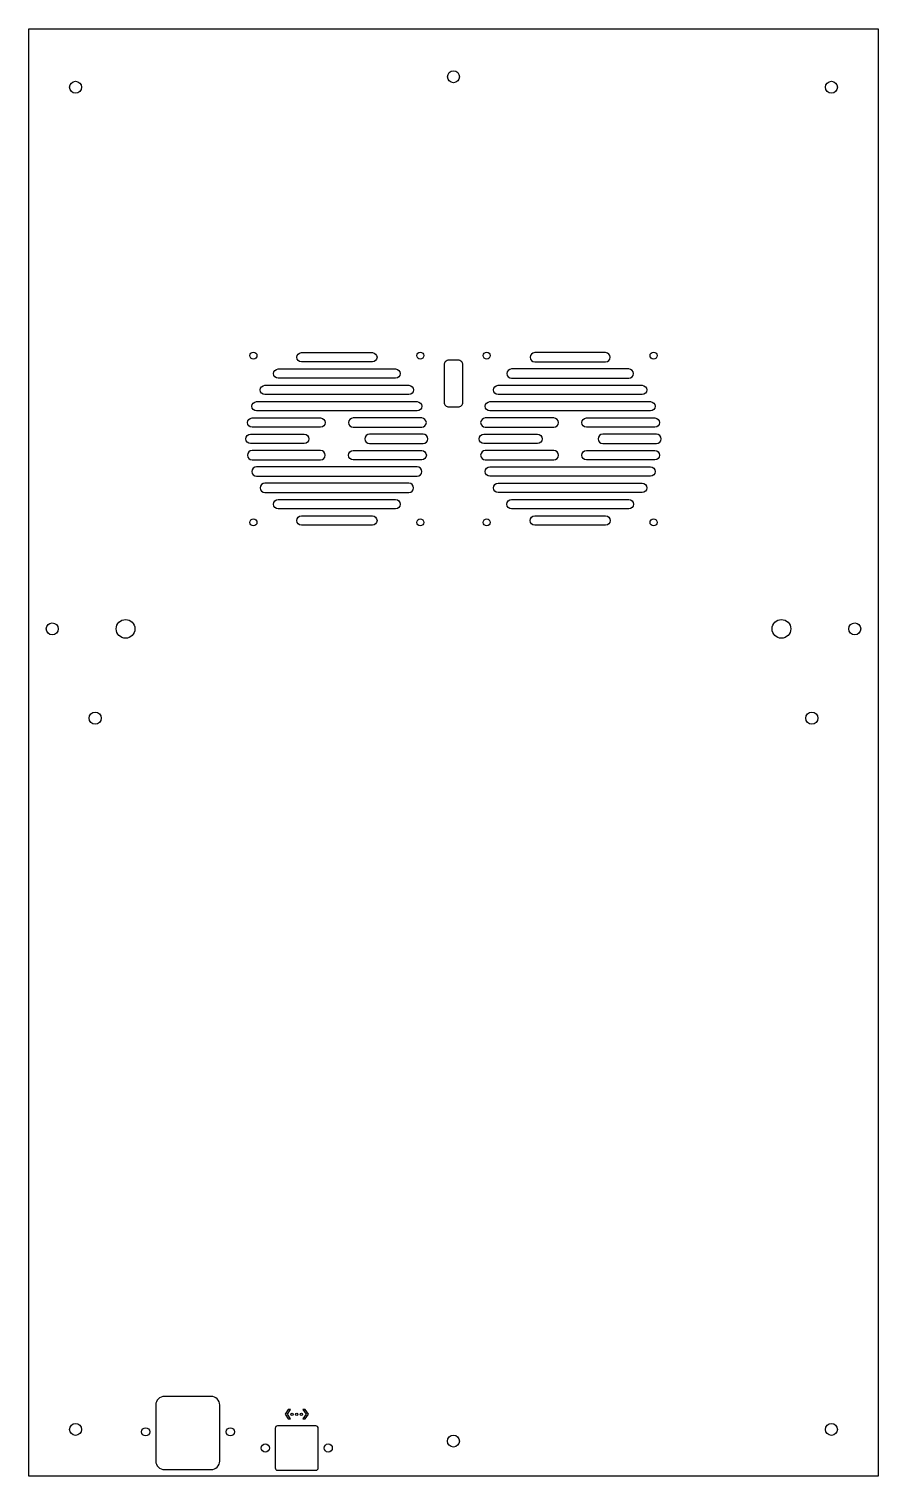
# Model space of a CAD drawing. Header units: millimetres. Extents: x -182 to 182, y -317 to 303.
import ezdxf

# ---------------------------------------------------------------- set-up
doc = ezdxf.new("R2010")
doc.units = ezdxf.units.MM
doc.layers.get('0').update_dxf_attribs({"linetype": 'CONTINUOUS'})

msp = doc.modelspace()

# ---------------------------------------------------------------- linework, layer by layer
for points in [[(-181.99, -316.9), (-181.99, 303.4), (182, 303.4), (182, -316.9)], [(-69.82, -292.4), (-71.19, -290.4), (-69.82, -288.4), (-70.82, -288.4), (-72.19, -290.4), (-70.82, -292.4)], [(-63.57, -292.4), (-62.19, -290.4), (-63.57, -288.4), (-64.57, -288.4), (-63.19, -290.4), (-64.57, -292.4)]]:
    msp.add_lwpolyline(points, close=True)
for points in [[(-65.2, 160.65, -1), (-65.2, 164.65), (-34.79, 164.65, -1), (-34.79, 160.65)], [(2, 161.4), (-2, 161.4, 0.414214), (-4, 159.4), (-4, 143.4, 0.414214), (-2, 141.4), (2, 141.4, 0.414214), (4, 143.4), (4, 159.4, 0.414214)], [(34.8, 160.65), (65.21, 160.65, 1), (65.21, 164.65), (34.8, 164.65, 1)], [(-24.85, 157.65, -1), (-24.85, 153.65), (-75.14, 153.65, -1), (-75.14, 157.65)], [(75.15, 157.65), (24.86, 157.65, 1), (24.86, 153.65), (75.15, 153.65, 1)], [(-19.13, 150.65, -1), (-19.13, 146.65), (-80.86, 146.65, -1), (-80.86, 150.65)], [(80.87, 150.65, -1), (80.87, 146.65), (19.14, 146.65, -1), (19.14, 150.65)], [(-84.4, 139.65, -1), (-84.4, 143.65), (-15.6, 143.65, -1), (-15.6, 139.65)], [(84.4, 143.65, -1), (84.4, 139.65), (15.6, 139.65, -1), (15.6, 143.65)], [(-86.36, 132.65, -1), (-86.36, 136.65), (-57, 136.65, -1), (-57, 132.65)], [(-13.63, 136.65), (-43, 136.65, 1), (-43, 132.65), (-13.63, 132.65, 1)], [(43, 136.65), (13.64, 136.65, 1), (13.64, 132.65), (43, 132.65, 1)], [(86.37, 136.65, -1), (86.37, 132.65), (57, 132.65, -1), (57, 136.65)], [(-87, 125.65, -1), (-87, 129.65), (-64, 129.65, -1), (-64, 125.65)], [(-13, 129.65), (-36, 129.65, 1), (-36, 125.65), (-13, 125.65, 1)], [(13, 125.65, -1), (13, 129.65), (36, 129.65, -1), (36, 125.65)], [(87, 129.65), (64, 129.65, 1), (64, 125.65), (87, 125.65, 1)], [(-57, 122.65), (-86.36, 122.65, 1), (-86.36, 118.65), (-57, 118.65, 1)], [(-43, 118.65, -1), (-43, 122.65), (-13.63, 122.65, -1), (-13.63, 118.65)], [(43, 122.65), (13.64, 122.65, 1), (13.64, 118.65), (43, 118.65, 1)], [(57, 118.65, -1), (57, 122.65), (86.37, 122.65, -1), (86.37, 118.65)], [(-15.6, 115.65), (-84.4, 115.65, 1), (-84.4, 111.65), (-15.6, 111.65, 1)], [(15.6, 111.65, -1), (15.6, 115.65), (84.4, 115.65, -1), (84.4, 111.65)], [(-19.13, 108.65), (-80.86, 108.65, 1), (-80.86, 104.65), (-19.13, 104.65, 1)], [(19.14, 104.65, -1), (19.14, 108.65), (80.87, 108.65, -1), (80.87, 104.65)], [(-24.85, 101.65, -1), (-24.85, 97.65), (-75.14, 97.65, -1), (-75.14, 101.65)], [(24.86, 97.65, -1), (24.86, 101.65), (75.15, 101.65, -1), (75.15, 97.65)], [(-34.79, 94.65, -1), (-34.79, 90.65), (-65.2, 90.65, -1), (-65.2, 94.65)], [(65.21, 94.65, -1), (65.21, 90.65), (34.8, 90.65, -1), (34.8, 94.65)], [(-127.61, -286.45), (-127.61, -310.45, 0.414214), (-123.91, -314.15), (-103.91, -314.15, 0.414214), (-100.21, -310.45), (-100.21, -286.45, 0.414214), (-103.91, -282.75), (-123.91, -282.75, 0.414214)], [(-75.44, -314.4), (-58.94, -314.4, 0.414214), (-57.94, -313.4), (-57.94, -296.4, 0.414214), (-58.94, -295.4), (-75.44, -295.4, 0.414214), (-76.44, -296.4), (-76.44, -313.4, 0.414214)]]:
    msp.add_lwpolyline(points, format="xyb", close=True)
for centre, radius in [((0, 282.9), 2.55), ((-161.99, 278.4), 2.55), ((162, 278.4), 2.55), ((-85.75, 163.4), 1.5), ((-14.25, 163.4), 1.5), ((14.25, 163.4), 1.5), ((85.75, 163.4), 1.5), ((-85.75, 91.9), 1.5), ((-14.25, 91.9), 1.5), ((14.25, 91.9), 1.5), ((85.75, 91.9), 1.5), ((-140.57, 46.25), 4), ((140.58, 46.25), 4), ((-171.99, 46.25), 2.55), ((172, 46.25), 2.55), ((-153.57, 8), 2.6), ((153.58, 8), 2.6), ((-69.19, -290.4), 0.5), ((-67.19, -290.4), 0.5), ((-65.19, -290.4), 0.5), ((-161.99, -296.9), 2.55), ((-131.99, -297.95), 1.75), ((-95.69, -297.95), 1.75), ((162, -296.9), 2.55), ((-80.69, -304.9), 1.75), ((-53.69, -304.9), 1.75), ((-0.02, -301.9), 2.55)]:
    msp.add_circle(centre, radius)

doc.saveas('drawing.dxf')
